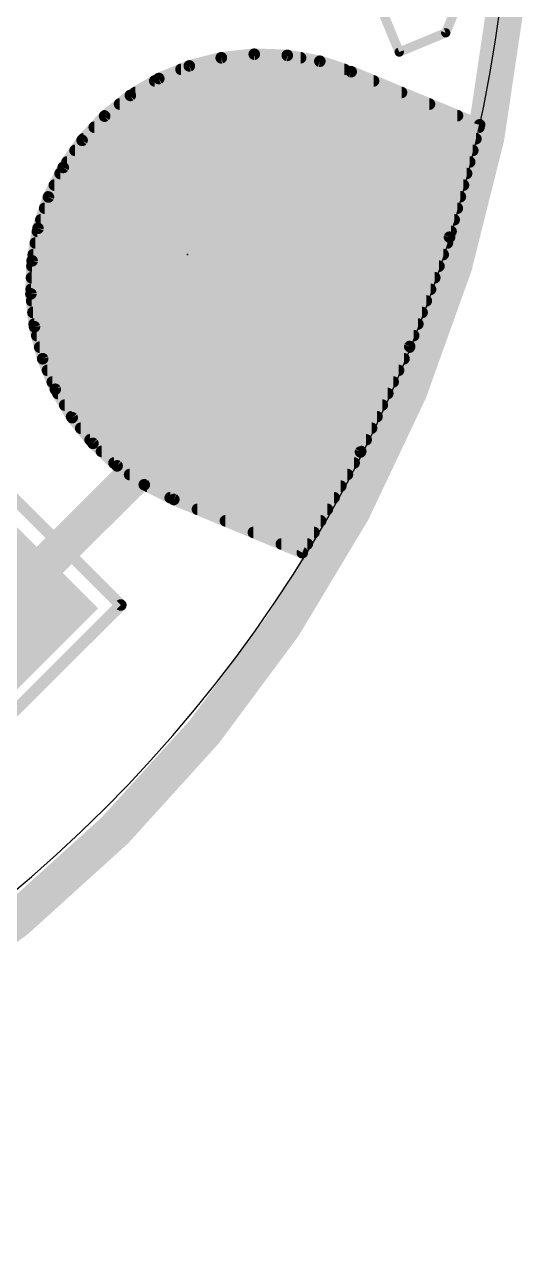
# Model space of a CAD drawing. Extents: x -15.4 to 15.4, y -15.6 to 15.4.
# Drawn here: x 9.9 to 15.44, y -15.57 to -2.17 of the extents above; entities that cross this region are included whole.
import ezdxf

# ---------------------------------------------------------------- set-up
doc = ezdxf.new("R2010")
doc.units = 0
for name, color, linetype in [('1', 12, 'CONTINUOUS'), ('16', 132, 'CONTINUOUS'), ('17', 110, 'CONTINUOUS'), ('20', 53, 'CONTINUOUS'), ('21', 40, 'CONTINUOUS'), ('23', 53, 'CONTINUOUS'), ('51', 253, 'CONTINUOUS')]:
    doc.layers.add(name, color=color, linetype=linetype)

# ---------------------------------------------------------------- blocks, each defined once
blk = doc.blocks.new('ROUNDP')
at = {"const_width": 0.5}
blk.add_lwpolyline([(0, -0.25, 1), (0, 0.25, 1), (0, -0.25)], format="xyb", dxfattribs=at)
blk = doc.blocks.new('RECT')
blk.add_solid([(-0.5, -0.5), (0.5, -0.5), (-0.5, 0.5), (0.5, 0.5)])

msp = doc.modelspace()

# ---------------------------------------------------------------- linework, layer by layer
at = {"layer": '1'}
for points, const_width in [([(12.0543, -2.5396), (11.7032, -2.6292)], 0.127), ([(12.0526, -2.54), (12.9223, -2.54)], 0.127), ([(12.4147, -2.5008), (12.0543, -2.5396)], 0.127), ([(12.7768, -2.5138), (12.4147, -2.5008)], 0.127), ([(13.1335, -2.5781), (12.7768, -2.5138)], 0.127), ([(13.4773, -2.6926), (13.1335, -2.5781)], 0.127), ([(11.7032, -2.6292), (11.3684, -2.7679)], 0.127), ([(11.6119, -2.667), (13.4006, -2.667)], 0.127), ([(14.8853, -3.2758), (13.4773, -2.6926)], 0.127), ([(11.3684, -2.7679), (11.0567, -2.9528)], 0.127), ([(11.3243, -2.794), (13.7223, -2.794)], 0.127), ([(11.0567, -2.9528), (10.7745, -3.1802)], 0.127), ([(11.1103, -2.921), (14.0289, -2.921)], 0.127), ([(10.9386, -3.048), (14.3355, -3.048)], 0.127), ([(10.7745, -3.1802), (10.5276, -3.4454)], 0.127), ([(10.781, -3.175), (14.6421, -3.175)], 0.127), ([(14.5551, -4.5083), (14.8853, -3.2758)], 0.127), ([(10.6611, -3.302), (14.8783, -3.302)], 0.127), ([(10.5276, -3.4454), (10.3209, -3.7431)], 0.127), ([(10.5429, -3.429), (14.8443, -3.429)], 0.127), ([(10.4508, -3.556), (14.8102, -3.556)], 0.127), ([(10.3209, -3.7431), (10.1587, -4.0672)], 0.127), ([(10.2874, -3.81), (14.7422, -3.81)], 0.127), ([(10.3626, -3.683), (14.7762, -3.683)], 0.127), ([(10.2238, -3.937), (14.7082, -3.937)], 0.127), ([(10.1587, -4.0672), (10.0442, -4.411)], 0.127), ([(10.1603, -4.064), (14.6741, -4.064)], 0.127), ([(10.1175, -4.191), (14.6401, -4.191)], 0.127), ([(10.0752, -4.318), (14.6061, -4.318)], 0.127), ([(10.0442, -4.411), (9.9799, -4.7677)], 0.127), ([(10.0381, -4.445), (14.572, -4.445)], 0.127), ([(10.0152, -4.572), (14.5319, -4.572)], 0.127), ([(11.684, -6.5386), (11.684, -4.699)], 0.4064), ([(14.1186, -5.7075), (14.5551, -4.5083)], 0.127), ([(9.9923, -4.699), (14.4857, -4.699)], 0.127), ([(9.9799, -4.7677), (9.9669, -5.1299)], 0.127), ([(9.9778, -4.826), (14.4394, -4.826)], 0.127), ([(9.9733, -4.953), (14.3932, -4.953)], 0.127), ([(9.9669, -5.1299), (10.0057, -5.4902)], 0.127), ([(9.9687, -5.08), (14.347, -5.08)], 0.127), ([(9.9752, -5.207), (14.3008, -5.207)], 0.127), ([(9.9889, -5.334), (14.2546, -5.334)], 0.127), ([(10.0025, -5.461), (14.2083, -5.461)], 0.127), ([(10.0057, -5.4902), (10.0953, -5.8413)], 0.127), ([(10.0306, -5.588), (14.1621, -5.588)], 0.127), ([(10.0631, -5.715), (14.1151, -5.715)], 0.127), ([(13.5793, -6.864), (14.1186, -5.7075)], 0.127), ([(10.0953, -5.8413), (10.234, -6.1762)], 0.127), ([(10.0956, -5.842), (14.0559, -5.842)], 0.127), ([(10.1482, -5.969), (13.9967, -5.969)], 0.127), ([(10.2008, -6.096), (13.9374, -6.096)], 0.127), ([(10.234, -6.1762), (10.4189, -6.4878)], 0.127), ([(10.2618, -6.223), (13.8782, -6.223)], 0.127), ([(10.3371, -6.35), (13.819, -6.35)], 0.127), ([(9.7147, -8.5079), (11.684, -6.5386)], 0.4064), ([(10.4125, -6.477), (13.7598, -6.477)], 0.127), ([(10.4189, -6.4878), (10.6463, -6.77)], 0.127), ([(10.5125, -6.604), (13.7006, -6.604)], 0.127), ([(10.6149, -6.731), (13.6413, -6.731)], 0.127), ([(10.6463, -6.77), (10.9116, -7.017)], 0.127), ([(10.7408, -6.858), (13.5821, -6.858)], 0.127), ([(12.9413, -7.9691), (13.5793, -6.864)], 0.127), ([(10.8772, -6.985), (13.5095, -6.985)], 0.127), ([(10.9116, -7.017), (11.2092, -7.2236)], 0.127), ([(11.0484, -7.112), (13.4361, -7.112)], 0.127), ([(11.2092, -7.2236), (11.5333, -7.3859)], 0.127), ([(11.2399, -7.239), (13.3628, -7.239)], 0.127), ([(11.4936, -7.366), (13.2895, -7.366)], 0.127), ([(11.5333, -7.3859), (12.9413, -7.9691)], 0.127), ([(11.792, -7.493), (13.2162, -7.493)], 0.127), ([(12.0986, -7.62), (13.1428, -7.62)], 0.127), ([(12.4052, -7.747), (13.0695, -7.747)], 0.127), ([(12.7118, -7.874), (12.9962, -7.874)], 0.127)]:
    msp.add_lwpolyline(points, dxfattribs=dict(at, const_width=const_width))
for points, const_width in [([(12.0526, -2.5082, 1), (12.0526, -2.5718)], 0.0635), ([(12.0509, -2.508, 1), (12.0577, -2.5711)], 0.0635), ([(12.0622, -2.5703, 1), (12.0465, -2.5088)], 0.0635), ([(12.4158, -2.4691, 1), (12.4135, -2.5326)], 0.0635), ([(12.4181, -2.5324, 1), (12.4113, -2.4693)], 0.0635), ([(12.7825, -2.4825, 1), (12.7712, -2.545)], 0.0635), ([(12.7757, -2.5455, 1), (12.778, -2.482)], 0.0635), ([(12.9223, -2.5718, 1), (12.9223, -2.5082)], 0.0635), ([(13.1435, -2.548, 1), (13.1235, -2.6082)], 0.0635), ([(13.1279, -2.6093, 1), (13.1391, -2.5469)], 0.0635), ([(11.6119, -2.6353, 1), (11.6119, -2.6988)], 0.0635), ([(11.6953, -2.5984, 1), (11.711, -2.6599)], 0.0635), ([(11.7153, -2.6585, 1), (11.691, -2.5999)], 0.0635), ([(13.4006, -2.6988, 1), (13.4006, -2.6353)], 0.0635), ([(13.4895, -2.6632, 1), (13.4652, -2.7219)], 0.0635), ([(13.4673, -2.7227, 1), (13.4874, -2.6624)], 0.0635), ([(11.3243, -2.7622, 1), (11.3243, -2.8258)], 0.0635), ([(11.3562, -2.7385, 1), (11.3805, -2.7972)], 0.0635), ([(11.3846, -2.7952, 1), (11.3522, -2.7406)], 0.0635), ([(13.7223, -2.8258, 1), (13.7223, -2.7622)], 0.0635), ([(11.0405, -2.9255, 1), (11.0729, -2.9801)], 0.0635), ([(11.0766, -2.9775, 1), (11.0368, -2.9281)], 0.0635), ([(11.1103, -2.8893, 1), (11.1103, -2.9528)], 0.0635), ([(14.0289, -2.9528, 1), (14.0289, -2.8893)], 0.0635), ([(10.9386, -3.0162, 1), (10.9386, -3.0798)], 0.0635), ([(14.3355, -3.0798, 1), (14.3355, -3.0162)], 0.0635), ([(10.7546, -3.1555, 1), (10.7944, -3.2049)], 0.0635), ([(10.781, -3.1433, 1), (10.781, -3.2068)], 0.0635), ([(10.7978, -3.2018, 1), (10.7513, -3.1586)], 0.0635), ([(14.6421, -3.2068, 1), (14.6421, -3.1433)], 0.0635), ([(14.916, -3.284, 1), (14.8547, -3.2675)], 0.0635), ([(14.8732, -3.3051, 1), (14.8975, -3.2464)], 0.0635), ([(10.6611, -3.2702, 1), (10.6611, -3.3338)], 0.0635), ([(14.8783, -3.3338, 1), (14.8783, -3.2702)], 0.0635), ([(10.5043, -3.4238, 1), (10.5508, -3.4671)], 0.0635), ([(10.5537, -3.4635, 1), (10.5015, -3.4273)], 0.0635), ([(10.5429, -3.3973, 1), (10.5429, -3.4608)], 0.0635), ([(14.8443, -3.4608, 1), (14.8443, -3.3973)], 0.0635), ([(10.4508, -3.5242, 1), (10.4508, -3.5878)], 0.0635), ([(14.8102, -3.5878, 1), (14.8102, -3.5242)], 0.0635), ([(10.2874, -3.7782, 1), (10.2874, -3.8418)], 0.0635), ([(10.2948, -3.725, 1), (10.347, -3.7612)], 0.0635), ([(10.3493, -3.7573, 1), (10.2925, -3.7289)], 0.0635), ([(10.3626, -3.6513, 1), (10.3626, -3.7148)], 0.0635), ([(14.7422, -3.8418, 1), (14.7422, -3.7782)], 0.0635), ([(14.7762, -3.7148, 1), (14.7762, -3.6513)], 0.0635), ([(10.2238, -3.9053, 1), (10.2238, -3.9688)], 0.0635), ([(14.7082, -3.9688, 1), (14.7082, -3.9053)], 0.0635), ([(10.1603, -4.0323, 1), (10.1603, -4.0957)], 0.0635), ([(10.1888, -4.0772, 1), (10.1285, -4.0572)], 0.0635), ([(14.6741, -4.0957, 1), (14.6741, -4.0323)], 0.0635), ([(10.1175, -4.1593, 1), (10.1175, -4.2227)], 0.0635), ([(10.1303, -4.053, 1), (10.1871, -4.0814)], 0.0635), ([(14.6401, -4.2227, 1), (14.6401, -4.1593)], 0.0635), ([(10.0752, -4.2863, 1), (10.0752, -4.3498)], 0.0635), ([(14.6061, -4.3498, 1), (14.6061, -4.2863)], 0.0635), ([(10.0381, -4.4133, 1), (10.0381, -4.4768)], 0.0635), ([(10.0141, -4.401, 1), (10.0744, -4.4211)], 0.0635), ([(10.0755, -4.4167, 1), (10.013, -4.4054)], 0.0635), ([(14.572, -4.4768, 1), (14.572, -4.4133)], 0.0635), ([(10.0152, -4.5403, 1), (10.0152, -4.6037)], 0.0635), ([(11.7856, -4.699, 1), (11.5824, -4.699)], 0.2032), ([(14.5244, -4.5001, 1), (14.5857, -4.5166)], 0.0635), ([(14.5849, -4.5192, 1), (14.5252, -4.4975)], 0.0635), ([(14.5319, -4.6037, 1), (14.5319, -4.5403)], 0.0635), ([(9.9923, -4.6673, 1), (9.9923, -4.7307)], 0.0635), ([(14.4857, -4.7307, 1), (14.4857, -4.6673)], 0.0635), ([(9.9778, -4.7943, 1), (9.9778, -4.8578)], 0.0635), ([(10.0116, -4.7688, 1), (9.9481, -4.7666)], 0.0635), ([(9.9486, -4.7621, 1), (10.0111, -4.7733)], 0.0635), ([(14.4394, -4.8578, 1), (14.4394, -4.7943)], 0.0635), ([(9.9733, -4.9213, 1), (9.9733, -4.9848)], 0.0635), ([(14.3932, -4.9848, 1), (14.3932, -4.9213)], 0.0635), ([(9.9985, -5.1265, 1), (9.9354, -5.1333)], 0.0635), ([(9.9687, -5.0483, 1), (9.9687, -5.1117)], 0.0635), ([(14.347, -5.1117, 1), (14.347, -5.0483)], 0.0635), ([(9.9352, -5.1287, 1), (9.9987, -5.131)], 0.0635), ([(9.9752, -5.1753, 1), (9.9752, -5.2387)], 0.0635), ([(14.3008, -5.2387, 1), (14.3008, -5.1753)], 0.0635), ([(9.9889, -5.3023, 1), (9.9889, -5.3658)], 0.0635), ([(14.2546, -5.3658, 1), (14.2546, -5.3023)], 0.0635), ([(10.0025, -5.4293, 1), (10.0025, -5.4928)], 0.0635), ([(10.0364, -5.4823, 1), (9.9749, -5.498)], 0.0635), ([(9.9741, -5.4936, 1), (10.0373, -5.4868)], 0.0635), ([(14.2083, -5.4928, 1), (14.2083, -5.4293)], 0.0635), ([(10.0306, -5.5563, 1), (10.0306, -5.6197)], 0.0635), ([(14.1621, -5.6197, 1), (14.1621, -5.5563)], 0.0635), ([(10.0631, -5.6833, 1), (10.0631, -5.7467)], 0.0635), ([(14.0888, -5.6966, 1), (14.1485, -5.7183)], 0.0635), ([(14.1474, -5.7209, 1), (14.0898, -5.694)], 0.0635), ([(14.1151, -5.7467, 1), (14.1151, -5.6833)], 0.0635), ([(10.1246, -5.8292, 1), (10.066, -5.8535)], 0.0635), ([(10.0956, -5.8103, 1), (10.0956, -5.8738)], 0.0635), ([(10.0645, -5.8492, 1), (10.1261, -5.8335)], 0.0635), ([(14.0559, -5.8738, 1), (14.0559, -5.8103)], 0.0635), ([(10.1482, -5.9373, 1), (10.1482, -6.0008)], 0.0635), ([(13.9967, -6.0008, 1), (13.9967, -5.9373)], 0.0635), ([(10.2008, -6.0643, 1), (10.2008, -6.1277)], 0.0635), ([(10.2613, -6.16, 1), (10.2067, -6.1924)], 0.0635), ([(10.2047, -6.1883, 1), (10.2633, -6.164)], 0.0635), ([(10.2618, -6.1913, 1), (10.2618, -6.2547)], 0.0635), ([(13.8782, -6.2547, 1), (13.8782, -6.1913)], 0.0635), ([(13.9374, -6.1277, 1), (13.9374, -6.0643)], 0.0635), ([(10.3371, -6.3183, 1), (10.3371, -6.3818)], 0.0635), ([(13.819, -6.3818, 1), (13.819, -6.3183)], 0.0635), ([(10.4125, -6.4453, 1), (10.4125, -6.5088)], 0.0635), ([(10.4436, -6.4679, 1), (10.3942, -6.5077)], 0.0635), ([(11.7558, -6.6105, 1), (11.6122, -6.4668)], 0.2032), ([(13.7598, -6.5088, 1), (13.7598, -6.4453)], 0.0635), ([(10.3916, -6.504, 1), (10.4462, -6.4716)], 0.0635), ([(10.5125, -6.5723, 1), (10.5125, -6.6357)], 0.0635), ([(11.5824, -6.5386, 1), (11.7856, -6.5386)], 0.2032), ([(13.7006, -6.6357, 1), (13.7006, -6.5723)], 0.0635), ([(10.6149, -6.6993, 1), (10.6149, -6.7628)], 0.0635), ([(13.6413, -6.7628, 1), (13.6413, -6.6993)], 0.0635), ([(10.668, -6.7468, 1), (10.6247, -6.7932)], 0.0635), ([(10.6216, -6.7899, 1), (10.671, -6.7501)], 0.0635), ([(10.7408, -6.8263, 1), (10.7408, -6.8898)], 0.0635), ([(13.5506, -6.8505, 1), (13.6081, -6.8774)], 0.0635), ([(13.6068, -6.8798, 1), (13.5518, -6.8481)], 0.0635), ([(13.5821, -6.8898, 1), (13.5821, -6.8263)], 0.0635), ([(10.8772, -6.9533, 1), (10.8772, -7.0168)], 0.0635), ([(10.9297, -6.9909, 1), (10.8934, -7.043)], 0.0635), ([(10.8899, -7.0402, 1), (10.9332, -6.9937)], 0.0635), ([(13.5095, -7.0168, 1), (13.5095, -6.9533)], 0.0635), ([(11.0484, -7.0803, 1), (11.0484, -7.1437)], 0.0635), ([(13.4361, -7.1437, 1), (13.4361, -7.0803)], 0.0635), ([(11.2235, -7.1952, 1), (11.195, -7.252)], 0.0635), ([(11.1911, -7.2497, 1), (11.2274, -7.1976)], 0.0635), ([(11.2399, -7.2073, 1), (11.2399, -7.2708)], 0.0635), ([(13.3628, -7.2708, 1), (13.3628, -7.2073)], 0.0635), ([(11.4936, -7.3343, 1), (11.4936, -7.3978)], 0.0635), ([(11.5455, -7.3565, 1), (11.5212, -7.4152)], 0.0635), ([(11.5191, -7.4143, 1), (11.5475, -7.3575)], 0.0635), ([(13.2895, -7.3978, 1), (13.2895, -7.3343)], 0.0635), ([(11.792, -7.4613, 1), (11.792, -7.5248)], 0.0635), ([(13.2162, -7.5248, 1), (13.2162, -7.4613)], 0.0635), ([(12.0986, -7.5883, 1), (12.0986, -7.6517)], 0.0635), ([(13.1428, -7.6517, 1), (13.1428, -7.5883)], 0.0635), ([(12.4052, -7.7153, 1), (12.4052, -7.7788)], 0.0635), ([(13.0695, -7.7788, 1), (13.0695, -7.7153)], 0.0635), ([(12.7118, -7.8423, 1), (12.7118, -7.9058)], 0.0635), ([(12.9962, -7.9058, 1), (12.9962, -7.8423)], 0.0635), ([(12.9138, -7.9532, 1), (12.9688, -7.9849)], 0.0635), ([(12.9292, -7.9984, 1), (12.9535, -7.9397)], 0.0635)]:
    msp.add_lwpolyline(points, format="xyb", dxfattribs=dict(at, const_width=const_width))
at = {"layer": '16'}
for points, const_width in [([(0.381, -15.367, 0.4142), (15.24, -0.508)], 0.4064), ([(12.0526, -2.5082, 1), (12.0526, -2.5718)], 0.0635), ([(12.0509, -2.508, 1), (12.0577, -2.5711)], 0.0635), ([(12.0622, -2.5703, 1), (12.0465, -2.5088)], 0.0635), ([(12.4158, -2.4691, 1), (12.4135, -2.5326)], 0.0635), ([(12.4181, -2.5324, 1), (12.4113, -2.4693)], 0.0635), ([(12.7825, -2.4825, 1), (12.7712, -2.545)], 0.0635), ([(12.7757, -2.5455, 1), (12.778, -2.482)], 0.0635), ([(12.9223, -2.5718, 1), (12.9223, -2.5082)], 0.0635), ([(13.1435, -2.548, 1), (13.1235, -2.6082)], 0.0635), ([(13.1279, -2.6093, 1), (13.1391, -2.5469)], 0.0635), ([(11.6119, -2.6353, 1), (11.6119, -2.6988)], 0.0635), ([(11.6953, -2.5984, 1), (11.711, -2.6599)], 0.0635), ([(11.7153, -2.6585, 1), (11.691, -2.5999)], 0.0635), ([(13.4006, -2.6988, 1), (13.4006, -2.6353)], 0.0635), ([(13.4895, -2.6632, 1), (13.4652, -2.7219)], 0.0635), ([(13.4673, -2.7227, 1), (13.4874, -2.6624)], 0.0635), ([(11.3243, -2.7622, 1), (11.3243, -2.8258)], 0.0635), ([(11.3562, -2.7385, 1), (11.3805, -2.7972)], 0.0635), ([(11.3846, -2.7952, 1), (11.3522, -2.7406)], 0.0635), ([(13.7223, -2.8258, 1), (13.7223, -2.7622)], 0.0635), ([(11.0405, -2.9255, 1), (11.0729, -2.9801)], 0.0635), ([(11.0766, -2.9775, 1), (11.0368, -2.9281)], 0.0635), ([(11.1103, -2.8893, 1), (11.1103, -2.9528)], 0.0635), ([(14.0289, -2.9528, 1), (14.0289, -2.8893)], 0.0635), ([(10.9386, -3.0162, 1), (10.9386, -3.0798)], 0.0635), ([(14.3355, -3.0798, 1), (14.3355, -3.0162)], 0.0635), ([(10.7546, -3.1555, 1), (10.7944, -3.2049)], 0.0635), ([(10.781, -3.1433, 1), (10.781, -3.2068)], 0.0635), ([(10.7978, -3.2018, 1), (10.7513, -3.1586)], 0.0635), ([(14.6421, -3.2068, 1), (14.6421, -3.1433)], 0.0635), ([(14.916, -3.284, 1), (14.8547, -3.2675)], 0.0635), ([(14.8732, -3.3051, 1), (14.8975, -3.2464)], 0.0635), ([(10.6611, -3.2702, 1), (10.6611, -3.3338)], 0.0635), ([(14.8783, -3.3338, 1), (14.8783, -3.2702)], 0.0635), ([(10.5043, -3.4238, 1), (10.5508, -3.4671)], 0.0635), ([(10.5537, -3.4635, 1), (10.5015, -3.4273)], 0.0635), ([(10.5429, -3.3973, 1), (10.5429, -3.4608)], 0.0635), ([(14.8443, -3.4608, 1), (14.8443, -3.3973)], 0.0635), ([(10.4508, -3.5242, 1), (10.4508, -3.5878)], 0.0635), ([(14.8102, -3.5878, 1), (14.8102, -3.5242)], 0.0635), ([(10.2874, -3.7782, 1), (10.2874, -3.8418)], 0.0635), ([(10.2948, -3.725, 1), (10.347, -3.7612)], 0.0635), ([(10.3493, -3.7573, 1), (10.2925, -3.7289)], 0.0635), ([(10.3626, -3.6513, 1), (10.3626, -3.7148)], 0.0635), ([(14.7422, -3.8418, 1), (14.7422, -3.7782)], 0.0635), ([(14.7762, -3.7148, 1), (14.7762, -3.6513)], 0.0635), ([(10.2238, -3.9053, 1), (10.2238, -3.9688)], 0.0635), ([(14.7082, -3.9688, 1), (14.7082, -3.9053)], 0.0635), ([(10.1603, -4.0323, 1), (10.1603, -4.0957)], 0.0635), ([(10.1888, -4.0772, 1), (10.1285, -4.0572)], 0.0635), ([(14.6741, -4.0957, 1), (14.6741, -4.0323)], 0.0635), ([(10.1175, -4.1593, 1), (10.1175, -4.2227)], 0.0635), ([(10.1303, -4.053, 1), (10.1871, -4.0814)], 0.0635), ([(14.6401, -4.2227, 1), (14.6401, -4.1593)], 0.0635), ([(10.0752, -4.2863, 1), (10.0752, -4.3498)], 0.0635), ([(14.6061, -4.3498, 1), (14.6061, -4.2863)], 0.0635), ([(10.0381, -4.4133, 1), (10.0381, -4.4768)], 0.0635), ([(10.0141, -4.401, 1), (10.0744, -4.4211)], 0.0635), ([(10.0755, -4.4167, 1), (10.013, -4.4054)], 0.0635), ([(14.572, -4.4768, 1), (14.572, -4.4133)], 0.0635), ([(10.0152, -4.5403, 1), (10.0152, -4.6037)], 0.0635), ([(14.5244, -4.5001, 1), (14.5857, -4.5166)], 0.0635), ([(14.5849, -4.5192, 1), (14.5252, -4.4975)], 0.0635), ([(14.5319, -4.6037, 1), (14.5319, -4.5403)], 0.0635), ([(9.9923, -4.6673, 1), (9.9923, -4.7307)], 0.0635), ([(14.4857, -4.7307, 1), (14.4857, -4.6673)], 0.0635), ([(9.9778, -4.7943, 1), (9.9778, -4.8578)], 0.0635), ([(10.0116, -4.7688, 1), (9.9481, -4.7666)], 0.0635), ([(9.9486, -4.7621, 1), (10.0111, -4.7733)], 0.0635), ([(14.4394, -4.8578, 1), (14.4394, -4.7943)], 0.0635), ([(9.9733, -4.9213, 1), (9.9733, -4.9848)], 0.0635), ([(14.3932, -4.9848, 1), (14.3932, -4.9213)], 0.0635), ([(9.9985, -5.1265, 1), (9.9354, -5.1333)], 0.0635), ([(9.9687, -5.0483, 1), (9.9687, -5.1117)], 0.0635), ([(14.347, -5.1117, 1), (14.347, -5.0483)], 0.0635), ([(9.9352, -5.1287, 1), (9.9987, -5.131)], 0.0635), ([(9.9752, -5.1753, 1), (9.9752, -5.2387)], 0.0635), ([(14.3008, -5.2387, 1), (14.3008, -5.1753)], 0.0635), ([(9.9889, -5.3023, 1), (9.9889, -5.3658)], 0.0635), ([(14.2546, -5.3658, 1), (14.2546, -5.3023)], 0.0635), ([(10.0025, -5.4293, 1), (10.0025, -5.4928)], 0.0635), ([(10.0364, -5.4823, 1), (9.9749, -5.498)], 0.0635), ([(9.9741, -5.4936, 1), (10.0373, -5.4868)], 0.0635), ([(14.2083, -5.4928, 1), (14.2083, -5.4293)], 0.0635), ([(10.0306, -5.5563, 1), (10.0306, -5.6197)], 0.0635), ([(14.1621, -5.6197, 1), (14.1621, -5.5563)], 0.0635), ([(10.0631, -5.6833, 1), (10.0631, -5.7467)], 0.0635), ([(14.0888, -5.6966, 1), (14.1485, -5.7183)], 0.0635), ([(14.1474, -5.7209, 1), (14.0898, -5.694)], 0.0635), ([(14.1151, -5.7467, 1), (14.1151, -5.6833)], 0.0635), ([(10.1246, -5.8292, 1), (10.066, -5.8535)], 0.0635), ([(10.0956, -5.8103, 1), (10.0956, -5.8738)], 0.0635), ([(10.0645, -5.8492, 1), (10.1261, -5.8335)], 0.0635), ([(14.0559, -5.8738, 1), (14.0559, -5.8103)], 0.0635), ([(10.1482, -5.9373, 1), (10.1482, -6.0008)], 0.0635), ([(13.9967, -6.0008, 1), (13.9967, -5.9373)], 0.0635), ([(10.2008, -6.0643, 1), (10.2008, -6.1277)], 0.0635), ([(10.2613, -6.16, 1), (10.2067, -6.1924)], 0.0635), ([(10.2047, -6.1883, 1), (10.2633, -6.164)], 0.0635), ([(10.2618, -6.1913, 1), (10.2618, -6.2547)], 0.0635), ([(13.8782, -6.2547, 1), (13.8782, -6.1913)], 0.0635), ([(13.9374, -6.1277, 1), (13.9374, -6.0643)], 0.0635), ([(10.3371, -6.3183, 1), (10.3371, -6.3818)], 0.0635), ([(13.819, -6.3818, 1), (13.819, -6.3183)], 0.0635), ([(10.4125, -6.4453, 1), (10.4125, -6.5088)], 0.0635), ([(10.4436, -6.4679, 1), (10.3942, -6.5077)], 0.0635), ([(13.7598, -6.5088, 1), (13.7598, -6.4453)], 0.0635), ([(10.3916, -6.504, 1), (10.4462, -6.4716)], 0.0635), ([(10.5125, -6.5723, 1), (10.5125, -6.6357)], 0.0635), ([(13.7006, -6.6357, 1), (13.7006, -6.5723)], 0.0635), ([(10.6149, -6.6993, 1), (10.6149, -6.7628)], 0.0635), ([(13.6413, -6.7628, 1), (13.6413, -6.6993)], 0.0635), ([(10.668, -6.7468, 1), (10.6247, -6.7932)], 0.0635), ([(10.6216, -6.7899, 1), (10.671, -6.7501)], 0.0635), ([(10.7408, -6.8263, 1), (10.7408, -6.8898)], 0.0635), ([(13.5506, -6.8505, 1), (13.6081, -6.8774)], 0.0635), ([(13.6068, -6.8798, 1), (13.5518, -6.8481)], 0.0635), ([(13.5821, -6.8898, 1), (13.5821, -6.8263)], 0.0635), ([(10.8772, -6.9533, 1), (10.8772, -7.0168)], 0.0635), ([(10.9297, -6.9909, 1), (10.8934, -7.043)], 0.0635), ([(10.8899, -7.0402, 1), (10.9332, -6.9937)], 0.0635), ([(13.5095, -7.0168, 1), (13.5095, -6.9533)], 0.0635), ([(11.0484, -7.0803, 1), (11.0484, -7.1437)], 0.0635), ([(13.4361, -7.1437, 1), (13.4361, -7.0803)], 0.0635), ([(11.2235, -7.1952, 1), (11.195, -7.252)], 0.0635), ([(11.1911, -7.2497, 1), (11.2274, -7.1976)], 0.0635), ([(11.2399, -7.2073, 1), (11.2399, -7.2708)], 0.0635), ([(13.3628, -7.2708, 1), (13.3628, -7.2073)], 0.0635), ([(11.4936, -7.3343, 1), (11.4936, -7.3978)], 0.0635), ([(11.5455, -7.3565, 1), (11.5212, -7.4152)], 0.0635), ([(11.5191, -7.4143, 1), (11.5475, -7.3575)], 0.0635), ([(13.2895, -7.3978, 1), (13.2895, -7.3343)], 0.0635), ([(11.792, -7.4613, 1), (11.792, -7.5248)], 0.0635), ([(13.2162, -7.5248, 1), (13.2162, -7.4613)], 0.0635), ([(12.0986, -7.5883, 1), (12.0986, -7.6517)], 0.0635), ([(13.1428, -7.6517, 1), (13.1428, -7.5883)], 0.0635), ([(12.4052, -7.7153, 1), (12.4052, -7.7788)], 0.0635), ([(13.0695, -7.7788, 1), (13.0695, -7.7153)], 0.0635), ([(12.7118, -7.8423, 1), (12.7118, -7.9058)], 0.0635), ([(12.9962, -7.9058, 1), (12.9962, -7.8423)], 0.0635), ([(12.9138, -7.9532, 1), (12.9688, -7.9849)], 0.0635), ([(12.9292, -7.9984, 1), (12.9535, -7.9397)], 0.0635)]:
    msp.add_lwpolyline(points, format="xyb", dxfattribs=dict(at, const_width=const_width))
at = {"layer": '16', "const_width": 0.127}
for points in [[(12.0543, -2.5396), (11.7032, -2.6292)], [(12.0526, -2.54), (12.9223, -2.54)], [(12.4147, -2.5008), (12.0543, -2.5396)], [(12.7768, -2.5138), (12.4147, -2.5008)], [(13.1335, -2.5781), (12.7768, -2.5138)], [(13.4773, -2.6926), (13.1335, -2.5781)], [(11.7032, -2.6292), (11.3684, -2.7679)], [(11.6119, -2.667), (13.4006, -2.667)], [(14.8853, -3.2758), (13.4773, -2.6926)], [(11.3684, -2.7679), (11.0567, -2.9528)], [(11.3243, -2.794), (13.7223, -2.794)], [(11.0567, -2.9528), (10.7745, -3.1802)], [(11.1103, -2.921), (14.0289, -2.921)], [(10.9386, -3.048), (14.3355, -3.048)], [(10.7745, -3.1802), (10.5276, -3.4454)], [(10.781, -3.175), (14.6421, -3.175)], [(14.5551, -4.5083), (14.8853, -3.2758)], [(10.6611, -3.302), (14.8783, -3.302)], [(10.5276, -3.4454), (10.3209, -3.7431)], [(10.5429, -3.429), (14.8443, -3.429)], [(10.4508, -3.556), (14.8102, -3.556)], [(10.3209, -3.7431), (10.1587, -4.0672)], [(10.2874, -3.81), (14.7422, -3.81)], [(10.3626, -3.683), (14.7762, -3.683)], [(10.2238, -3.937), (14.7082, -3.937)], [(10.1587, -4.0672), (10.0442, -4.411)], [(10.1603, -4.064), (14.6741, -4.064)], [(10.1175, -4.191), (14.6401, -4.191)], [(10.0752, -4.318), (14.6061, -4.318)], [(10.0442, -4.411), (9.9799, -4.7677)], [(10.0381, -4.445), (14.572, -4.445)], [(10.0152, -4.572), (14.5319, -4.572)], [(14.1186, -5.7075), (14.5551, -4.5083)], [(9.9923, -4.699), (14.4857, -4.699)], [(9.9799, -4.7677), (9.9669, -5.1299)], [(9.9778, -4.826), (14.4394, -4.826)], [(9.9733, -4.953), (14.3932, -4.953)], [(9.9669, -5.1299), (10.0057, -5.4902)], [(9.9687, -5.08), (14.347, -5.08)], [(9.9752, -5.207), (14.3008, -5.207)], [(9.9889, -5.334), (14.2546, -5.334)], [(10.0025, -5.461), (14.2083, -5.461)], [(10.0057, -5.4902), (10.0953, -5.8413)], [(10.0306, -5.588), (14.1621, -5.588)], [(10.0631, -5.715), (14.1151, -5.715)], [(13.5793, -6.864), (14.1186, -5.7075)], [(10.0953, -5.8413), (10.234, -6.1762)], [(10.0956, -5.842), (14.0559, -5.842)], [(10.1482, -5.969), (13.9967, -5.969)], [(10.2008, -6.096), (13.9374, -6.096)], [(10.234, -6.1762), (10.4189, -6.4878)], [(10.2618, -6.223), (13.8782, -6.223)], [(10.3371, -6.35), (13.819, -6.35)], [(10.4125, -6.477), (13.7598, -6.477)], [(10.4189, -6.4878), (10.6463, -6.77)], [(10.5125, -6.604), (13.7006, -6.604)], [(10.6149, -6.731), (13.6413, -6.731)], [(10.6463, -6.77), (10.9116, -7.017)], [(10.7408, -6.858), (13.5821, -6.858)], [(12.9413, -7.9691), (13.5793, -6.864)], [(10.8772, -6.985), (13.5095, -6.985)], [(10.9116, -7.017), (11.2092, -7.2236)], [(11.0484, -7.112), (13.4361, -7.112)], [(11.2092, -7.2236), (11.5333, -7.3859)], [(11.2399, -7.239), (13.3628, -7.239)], [(11.4936, -7.366), (13.2895, -7.366)], [(11.5333, -7.3859), (12.9413, -7.9691)], [(11.792, -7.493), (13.2162, -7.493)], [(12.0986, -7.62), (13.1428, -7.62)], [(12.4052, -7.747), (13.0695, -7.747)], [(12.7118, -7.874), (12.9962, -7.874)]]:
    msp.add_lwpolyline(points, dxfattribs=at)
at = {"layer": '20'}
msp.add_arc((0, 0), 15.24, 270, 0, dxfattribs=at)
at = {"layer": '21'}
for points, const_width in [([(14.5132, -2.2663), (14.8116, -1.5461)], 0.1016), ([(13.793, -1.968), (14.0039, -2.4773)], 0.1016), ([(14.0039, -2.4773), (14.5132, -2.2663)], 0.1016), ([(9.6794, -7.2704), (10.9522, -8.5432)], 0.127), ([(10.9522, -8.5432), (8.4066, -11.0888)], 0.127)]:
    msp.add_lwpolyline(points, dxfattribs=dict(at, const_width=const_width))
for points, const_width in [([(14.4898, -2.2566, 1), (14.5367, -2.276)], 0.0508), ([(14.523, -2.2898, 1), (14.5035, -2.2429)], 0.0508), ([(13.9942, -2.4538, 1), (14.0137, -2.5007)], 0.0508), ([(13.9805, -2.487, 1), (14.0274, -2.4676)], 0.0508), ([(10.9746, -8.5657, 1), (10.9297, -8.5208)], 0.0635), ([(10.9297, -8.5657, 1), (10.9746, -8.5208)], 0.0635)]:
    msp.add_lwpolyline(points, format="xyb", dxfattribs=dict(at, const_width=const_width))
at = {"layer": '23'}
msp.add_point((11.684, -4.699), dxfattribs=at)

# ---------------------------------------------------------------- block references
at = {"layer": '1', "xscale": 1.3, "yscale": 1.5, "rotation": 225}
msp.add_blockref('RECT', (9.7147, -8.5079), dxfattribs=at)
at = {"layer": '17', "xscale": 2.54, "yscale": 2.54, "rotation": 247.5}
msp.add_blockref('ROUNDP', (11.684, -4.699), dxfattribs=at)
msp.add_blockref('ROUNDP', (11.684, -4.699), dxfattribs=at)
at = {"layer": '51', "xscale": 0.7501, "yscale": 1.4501, "rotation": 225}
msp.add_blockref('RECT', (9.5509, -8.6733), dxfattribs=at)

doc.saveas('drawing.dxf')
